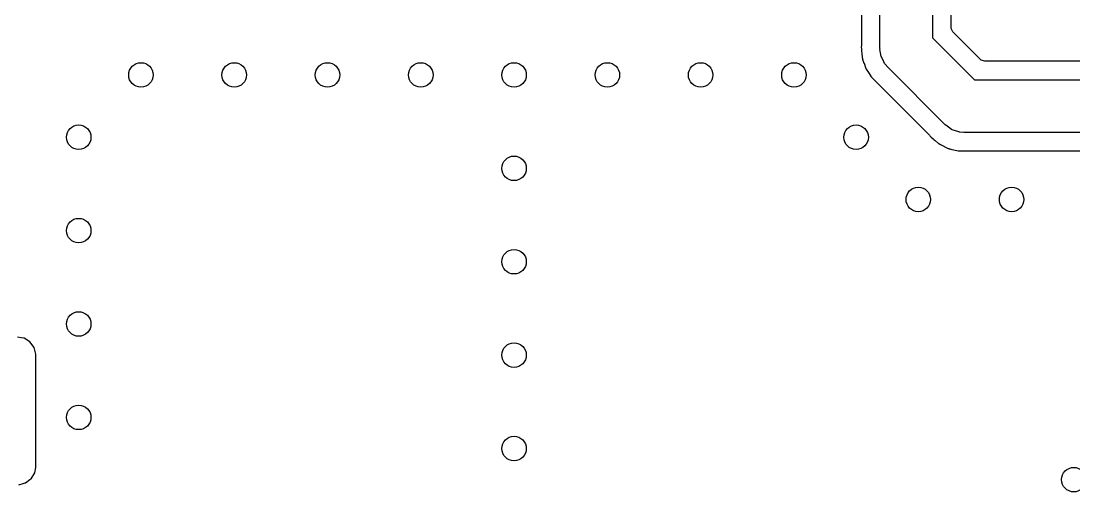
# Model space of a CAD drawing. Extents: x 0.03 to 2.37, y 0.03 to 1.57.
# Drawn here: x 1.223 to 1.9, y 0.712 to 1.015 of the extents above; entities that cross this region are included whole.
import ezdxf

# ---------------------------------------------------------------- set-up
doc = ezdxf.new("R2010")
doc.units = 0
doc.header["$MEASUREMENT"] = 0
doc.layers.add('BLACK', color=7, linetype='CONTINUOUS')

msp = doc.modelspace()

# ---------------------------------------------------------------- linework, layer by layer
at = {"layer": 'BLACK', "linetype": 'CONTINUOUS'}
for p, q in [((1.77534, 0.996909), (1.77534, 1.06622)), ((1.80922, 1.06622), (1.80922, 1.00393)), ((1.76351, 1.03079), (1.76351, 0.999393)), ((1.82105, 1.01044), (1.82105, 1.03079)), ((1.8211, 1.00983), (1.82105, 1.01044)), ((1.82219, 1.00768), (1.8211, 1.00983)), ((1.80922, 1.00393), (1.83621, 0.976939)), ((1.83997, 0.989911), (1.82219, 1.00768)), ((1.76347, 0.998807), (1.76333, 0.99792)), ((1.76333, 0.99792), (1.76343, 0.996802)), ((1.76343, 0.996802), (1.7635, 0.995875)), ((1.76351, 0.999393), (1.76347, 0.998807)), ((1.7635, 0.995875), (1.76351, 0.995559)), ((1.76351, 0.995559), (1.76351, 0.995221)), ((1.77538, 0.996644), (1.77534, 0.996909)), ((1.77535, 0.996377), (1.77538, 0.996644)), ((1.77576, 0.994159), (1.77535, 0.996377)), ((1.76351, 0.995221), (1.76353, 0.995109)), ((1.76353, 0.995109), (1.76364, 0.994144)), ((1.76364, 0.994144), (1.76365, 0.994009)), ((1.76365, 0.994009), (1.76388, 0.991233)), ((1.76388, 0.991233), (1.76395, 0.991018)), ((1.76395, 0.991018), (1.76399, 0.990796)), ((1.76399, 0.990796), (1.76399, 0.990795)), ((1.76399, 0.990795), (1.76401, 0.990689)), ((1.76401, 0.990689), (1.76402, 0.990691)), ((1.76402, 0.990691), (1.76407, 0.990471)), ((1.76407, 0.990471), (1.76409, 0.990245)), ((1.76409, 0.990245), (1.76417, 0.990032)), ((1.76417, 0.990032), (1.76504, 0.987628)), ((1.77609, 0.991928), (1.77576, 0.994159)), ((1.77621, 0.991686), (1.77609, 0.991928)), ((1.77626, 0.991422), (1.77621, 0.991686)), ((1.7773, 0.989421), (1.77626, 0.991422)), ((1.77827, 0.987388), (1.7773, 0.989421)), ((1.84043, 0.989514), (1.83997, 0.989911)), ((1.84272, 0.98877), (1.84043, 0.989514)), ((1.91463, 0.98877), (1.84272, 0.98877)), ((1.76504, 0.987628), (1.76509, 0.9875)), ((1.76509, 0.9875), (1.76595, 0.984851)), ((1.76595, 0.984851), (1.76606, 0.984657)), ((1.76606, 0.984657), (1.76616, 0.984451)), ((1.76616, 0.984451), (1.76615, 0.984449)), ((1.76615, 0.984449), (1.7662, 0.984352)), ((1.7662, 0.984352), (1.7662, 0.984354)), ((1.7662, 0.984354), (1.76631, 0.984152)), ((1.76631, 0.984152), (1.76638, 0.983939)), ((1.76638, 0.983939), (1.76651, 0.98375)), ((1.76651, 0.98375), (1.76791, 0.981611)), ((1.77846, 0.987191), (1.77827, 0.987388)), ((1.77858, 0.986953), (1.77846, 0.987191)), ((1.78031, 0.984931), (1.77858, 0.986953)), ((1.81721, 0.948022), (1.78031, 0.984931)), ((1.76791, 0.981611), (1.76798, 0.981496)), ((1.76798, 0.981496), (1.76943, 0.979115)), ((1.76943, 0.979115), (1.76954, 0.978985)), ((1.76954, 0.978985), (1.7697, 0.978809)), ((1.7697, 0.978809), (1.76969, 0.978804)), ((1.76969, 0.978804), (1.76978, 0.978685)), ((1.76978, 0.978685), (1.76979, 0.978692)), ((1.76979, 0.978692), (1.76994, 0.978518)), ((1.76994, 0.978518), (1.77006, 0.978329)), ((1.77006, 0.978329), (1.77023, 0.978173)), ((1.77023, 0.978173), (1.77223, 0.976276)), ((1.77223, 0.976276), (1.7723, 0.976203)), ((1.7723, 0.976203), (1.80709, 0.941413)), ((1.83621, 0.976939), (2.13381, 0.976939)), ((1.80709, 0.941413), (1.80748, 0.940967)), ((1.81743, 0.947863), (1.81721, 0.948022)), ((1.8176, 0.947652), (1.81743, 0.947863)), ((1.81945, 0.94637), (1.8176, 0.947652)), ((1.82127, 0.94503), (1.81945, 0.94637)), ((1.82152, 0.944941), (1.82127, 0.94503)), ((1.82174, 0.944788), (1.82152, 0.944941)), ((1.82389, 0.944108), (1.82174, 0.944788)), ((1.82602, 0.943361), (1.82389, 0.944108)), ((1.82629, 0.94335), (1.82602, 0.943361)), ((1.82654, 0.943269), (1.82629, 0.94335)), ((1.82919, 0.943061), (1.82654, 0.943269)), ((2.13381, 0.943061), (1.82919, 0.943061)), ((1.80748, 0.940967), (1.80801, 0.940245)), ((1.80801, 0.940245), (1.80818, 0.940098)), ((1.80818, 0.940098), (1.80818, 0.940098)), ((1.80818, 0.940098), (1.80957, 0.938916)), ((1.80957, 0.938916), (1.8098, 0.938702)), ((1.8098, 0.938702), (1.81004, 0.938463)), ((1.81004, 0.938463), (1.81013, 0.938393)), ((1.81013, 0.938393), (1.81013, 0.938393)), ((1.81013, 0.938393), (1.81089, 0.93779)), ((1.81089, 0.93779), (1.811, 0.937704)), ((1.811, 0.937704), (1.81295, 0.936048)), ((1.81295, 0.936048), (1.81295, 0.936047)), ((1.81295, 0.936047), (1.81312, 0.935901)), ((1.81312, 0.935901), (1.81332, 0.935798)), ((1.81332, 0.935798), (1.81351, 0.935672)), ((1.81351, 0.935672), (1.81351, 0.935667)), ((1.81351, 0.935667), (1.8136, 0.935609)), ((1.8136, 0.935609), (1.8136, 0.935614)), ((1.8136, 0.935614), (1.81379, 0.935495)), ((1.81379, 0.935495), (1.81397, 0.935355)), ((1.81397, 0.935355), (1.81418, 0.935259)), ((1.81418, 0.935259), (1.81418, 0.935259)), ((1.81418, 0.935259), (1.81649, 0.934176)), ((1.81649, 0.934176), (1.81662, 0.934116)), ((1.81662, 0.934116), (1.8191, 0.93285)), ((1.8191, 0.93285), (1.81932, 0.932796)), ((1.81932, 0.932796), (1.81953, 0.932717)), ((1.81953, 0.932717), (1.81953, 0.932711)), ((1.81953, 0.932711), (1.81963, 0.932676)), ((1.81963, 0.932676), (1.81963, 0.932682)), ((1.81963, 0.932682), (1.81984, 0.93261)), ((1.81984, 0.93261), (1.82005, 0.932514)), ((1.82005, 0.932514), (1.82027, 0.932468)), ((1.82027, 0.932468), (1.82027, 0.932468)), ((1.82027, 0.932468), (1.82163, 0.932186)), ((1.82163, 0.932186), (1.82278, 0.931947)), ((1.82278, 0.931947), (1.82291, 0.931917)), ((1.82291, 0.931917), (1.82561, 0.931255)), ((1.82561, 0.931255), (1.82579, 0.931245)), ((1.82579, 0.931245), (1.82579, 0.931245)), ((1.82579, 0.931245), (1.82602, 0.93123)), ((1.82602, 0.93123), (1.82602, 0.931223)), ((1.82602, 0.931223), (1.82617, 0.931205)), ((1.82617, 0.931205), (1.82617, 0.931214)), ((1.82617, 0.931214), (1.8264, 0.931194)), ((1.8264, 0.931194), (1.82662, 0.931148)), ((1.82662, 0.931148), (1.82684, 0.931154)), ((1.82684, 0.931154), (1.8296, 0.931229)), ((1.82684, 0.931154), (1.82684, 0.931154)), ((1.8296, 0.931229), (1.82971, 0.93123)), ((1.82971, 0.93123), (2.0425, 0.93123)), ((1.22294, 0.811173), (1.22065, 0.811601)), ((1.22482, 0.810822), (1.22294, 0.811173)), ((1.22858, 0.808495), (1.22482, 0.810822)), ((1.23124, 0.804967), (1.22858, 0.808495)), ((1.23221, 0.801548), (1.23124, 0.804967)), ((1.23245, 0.800716), (1.23221, 0.801548)), ((1.2325, 0.799606), (1.23245, 0.800716)), ((1.2325, 0.72874), (1.2325, 0.799606)), ((1.23169, 0.724395), (1.23233, 0.727856)), ((1.23233, 0.727856), (1.23247, 0.728563)), ((1.23247, 0.728563), (1.2325, 0.72874)), ((1.23247, 0.728563), (1.23247, 0.728563)), ((1.22426, 0.717525), (1.22549, 0.717875)), ((1.22549, 0.717875), (1.22583, 0.717974)), ((1.22549, 0.717875), (1.22549, 0.717875)), ((1.22583, 0.717974), (1.22856, 0.720031)), ((1.22856, 0.720031), (1.22907, 0.72042)), ((1.22907, 0.72042), (1.22936, 0.720637)), ((1.22907, 0.72042), (1.22907, 0.72042)), ((1.22936, 0.720637), (1.23169, 0.724395)), ((1.22158, 0.716764), (1.22426, 0.717525))]:
    msp.add_line(p, q, dxfattribs=at)
at = {"layer": 'BLACK'}
for centre in [(1.3, 0.98), (1.36, 0.98), (1.42, 0.98), (1.48, 0.98), (1.54, 0.98), (1.6, 0.98), (1.66, 0.98), (1.72, 0.98), (1.26, 0.94), (1.76, 0.94), (1.54, 0.92), (1.8, 0.9), (1.86, 0.9), (1.26, 0.88), (1.54, 0.86), (1.26, 0.82), (1.54, 0.8), (1.26, 0.76), (1.54, 0.74), (1.9, 0.72)]:
    msp.add_circle(centre, 0.007874, dxfattribs=at)

doc.saveas('drawing.dxf')
